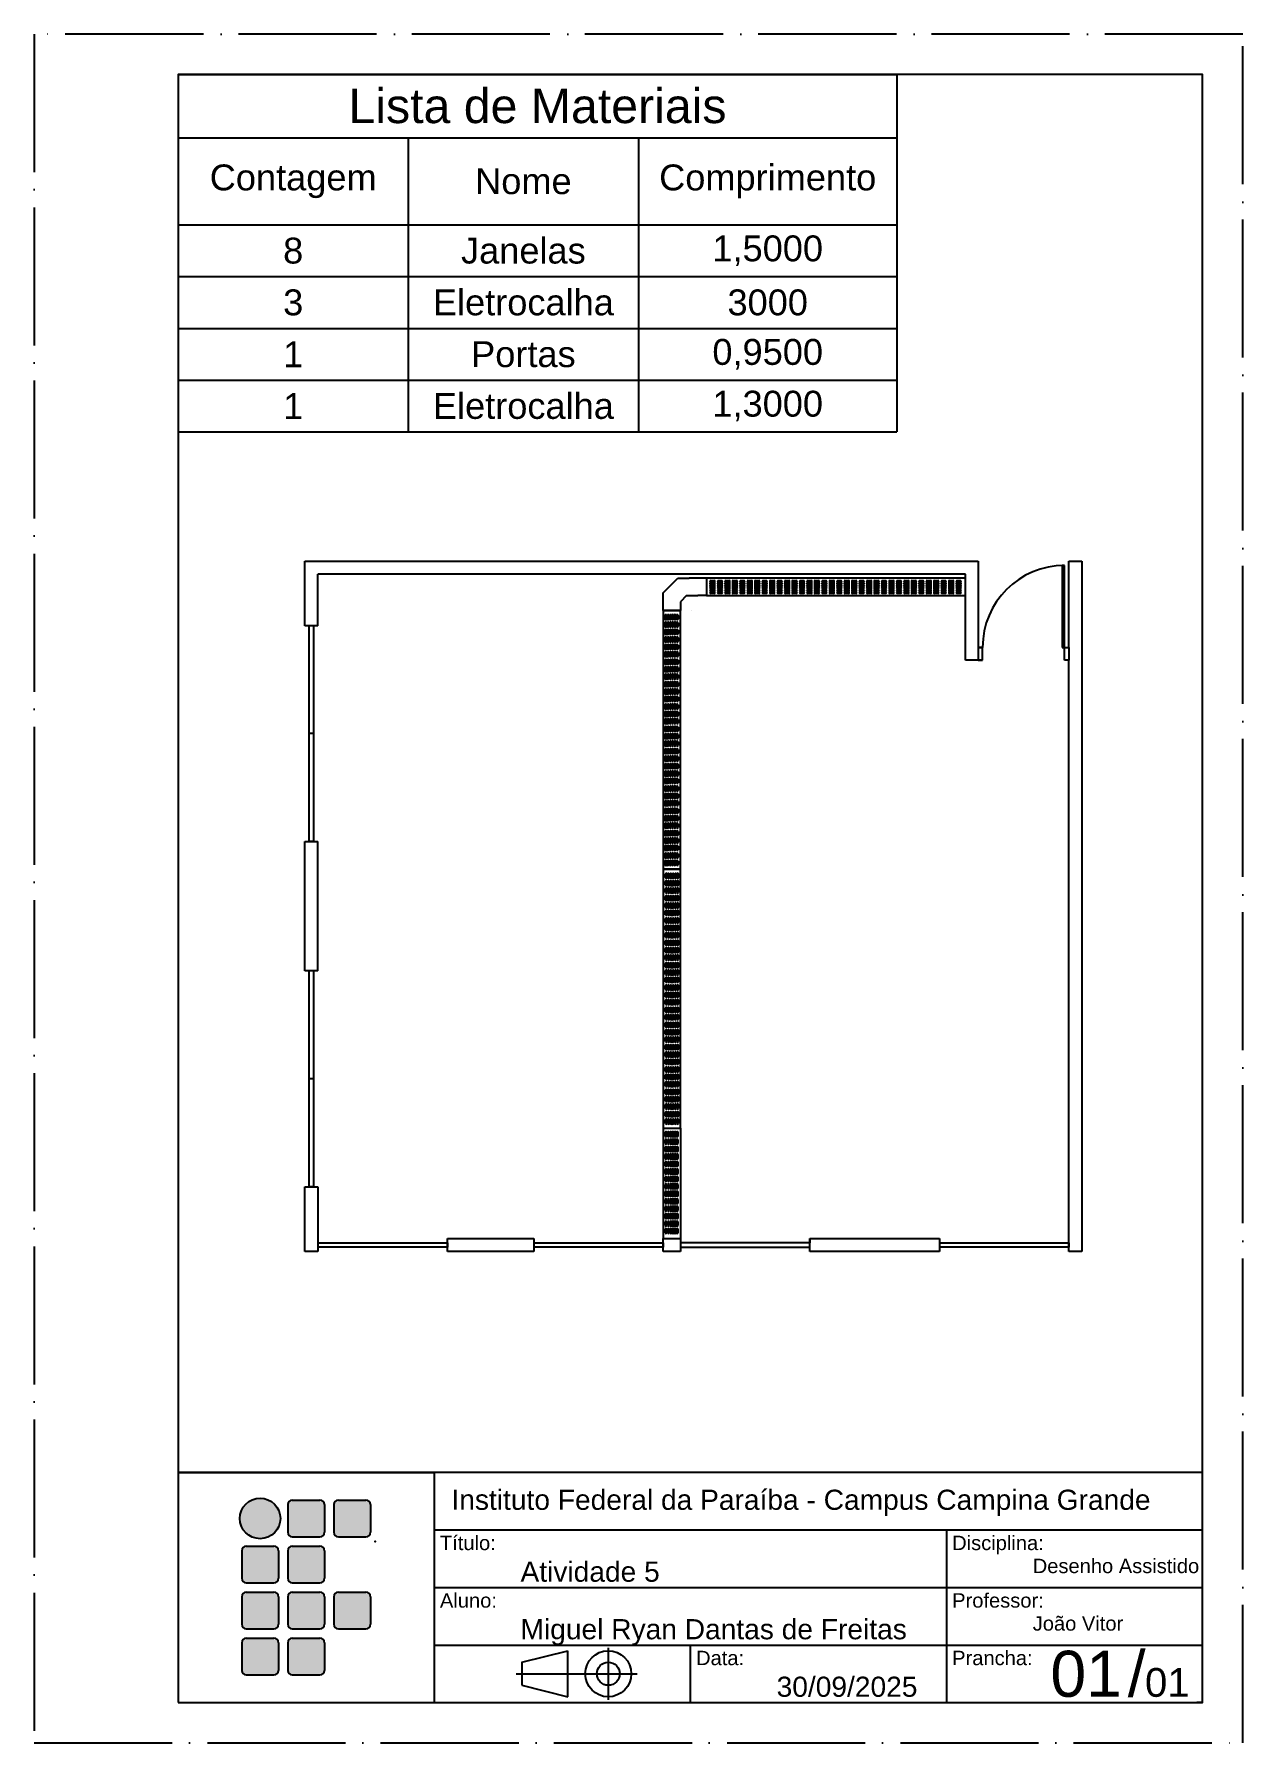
# Paper-space layout 'Layout1' of a CAD drawing. Header units: millimetres. Extents: x 0 to 210, y 0 to 297.
# The model-space entities are those that its viewports show. They can reach past a viewport. Long polylines and large blocks are cut down to what shows.
import ezdxf
from ezdxf.enums import TextEntityAlignment as Align

# ---------------------------------------------------------------- set-up
doc = ezdxf.new("R2010")
doc.units = ezdxf.units.MM
doc.linetypes.add('ACAD_ISO04W100', pattern=[30, 24, -3, 0, -3])
doc.layers.add('02_Legenda', color=7, linetype='Continuous')
doc.layers.add('Bordas', color=10, linetype='Continuous')
doc.layers.add('Limite_Folha', color=1, linetype='ACAD_ISO04W100', plot=False)
doc.styles.get("Standard").update_dxf_attribs({"font": 'arial.ttf'})

# ---------------------------------------------------------------- blocks, each defined once
blk = doc.blocks.new('Formato_A4')
at = {"layer": 'Bordas'}
blk.add_lwpolyline([(25, 7), (203, 7), (203, 290), (25, 290)], close=True, dxfattribs=at)
at = {"layer": 'Limite_Folha'}
blk.add_lwpolyline([(0, 0), (210, 0), (210, 297), (0, 297)], close=True, dxfattribs=at)
blk = doc.blocks.new('Legenda_IFPB')
at = {"layer": '02_Legenda', "true_color": 0x991b1e}
h = blk.add_hatch(color=244, dxfattribs=at)
h.dxf.hatch_style = 1
h.paths.add_polyline_path([(-167.27, 32, 1), (-160.23, 32, 1)])
at = {"layer": '02_Legenda', "true_color": 0x136734}
h = blk.add_hatch(color=116, dxfattribs=at)
h.dxf.hatch_style = 1
h.paths.add_polyline_path([(-152.55, 34.4, 0.414214), (-153.35, 35.2), (-158.15, 35.2, 0.414214), (-158.95, 34.4), (-158.95, 29.6, 0.414214), (-158.15, 28.8), (-153.35, 28.8, 0.414214), (-152.55, 29.6)])
h.paths.add_polyline_path([(-144.55, 34.4, 0.414214), (-145.35, 35.2), (-150.15, 35.2, 0.414214), (-150.95, 34.4), (-150.95, 29.6, 0.414214), (-150.15, 28.8), (-145.35, 28.8, 0.414214), (-144.55, 29.6)])
h.paths.add_polyline_path([(-152.55, 26.4, 0.414214), (-153.35, 27.2), (-158.15, 27.2, 0.414214), (-158.95, 26.4), (-158.95, 21.6, 0.414214), (-158.15, 20.8), (-153.35, 20.8, 0.414214), (-152.55, 21.6)])
h.paths.add_polyline_path([(-160.55, 26.4, 0.414214), (-161.35, 27.2), (-166.15, 27.2, 0.414214), (-166.95, 26.4), (-166.95, 21.6, 0.414214), (-166.15, 20.8), (-161.35, 20.8, 0.414214), (-160.55, 21.6)])
h.paths.add_polyline_path([(-160.55, 18.4, 0.414214), (-161.35, 19.2), (-166.15, 19.2, 0.414214), (-166.95, 18.4), (-166.95, 13.6, 0.414214), (-166.15, 12.8), (-161.35, 12.8, 0.414214), (-160.55, 13.6)])
h.paths.add_polyline_path([(-152.55, 18.4, 0.414214), (-153.35, 19.2), (-158.15, 19.2, 0.414214), (-158.95, 18.4), (-158.95, 13.6, 0.414214), (-158.15, 12.8), (-153.35, 12.8, 0.414214), (-152.55, 13.6)])
h.paths.add_polyline_path([(-144.55, 18.4, 0.414214), (-145.35, 19.2), (-150.15, 19.2, 0.414214), (-150.95, 18.4), (-150.95, 13.6, 0.414214), (-150.15, 12.8), (-145.35, 12.8, 0.414214), (-144.55, 13.6)])
h.paths.add_polyline_path([(-152.55, 10.4, 0.414214), (-153.35, 11.2), (-158.15, 11.2, 0.414214), (-158.95, 10.4), (-158.95, 5.6, 0.414214), (-158.15, 4.8), (-153.35, 4.8, 0.414214), (-152.55, 5.6)])
h.paths.add_polyline_path([(-160.55, 10.4, 0.414214), (-161.35, 11.2), (-166.15, 11.2, 0.414214), (-166.95, 10.4), (-166.95, 5.6, 0.414214), (-166.15, 4.8), (-161.35, 4.8, 0.414214), (-160.55, 5.6)])
at = {"layer": '02_Legenda'}
for p, q in [((0, 40), (-178, 40)), ((-178, 40), (-178, 0)), ((-178, 40), (-133.5, 40)), ((-133.5, 40), (-133.5, 0)), ((0, 0), (0, 40)), ((-158.95, 34.4), (-158.95, 29.6)), ((-158.15, 35.2), (-153.35, 35.2)), ((-152.55, 34.4), (-152.55, 29.6)), ((-150.95, 34.4), (-150.95, 29.6)), ((-150.15, 35.2), (-145.35, 35.2)), ((-144.55, 34.4), (-144.55, 29.6)), ((-133.5, 30), (0, 30)), ((-44.5, 30), (-44.5, 0)), ((-166.15, 27.2), (-161.35, 27.2)), ((-158.15, 28.8), (-153.35, 28.8)), ((-158.15, 27.2), (-153.35, 27.2)), ((-150.15, 28.8), (-145.35, 28.8)), ((-166.95, 26.4), (-166.95, 21.6)), ((-160.55, 26.4), (-160.55, 21.6)), ((-158.95, 26.4), (-158.95, 21.6)), ((-152.55, 26.4), (-152.55, 21.6)), ((-166.15, 20.8), (-161.35, 20.8)), ((-158.15, 20.8), (-153.35, 20.8)), ((-166.95, 18.4), (-166.95, 13.6)), ((-166.15, 19.2), (-161.35, 19.2)), ((-160.55, 18.4), (-160.55, 13.6)), ((-158.95, 18.4), (-158.95, 13.6)), ((-158.15, 19.2), (-153.35, 19.2)), ((-152.55, 18.4), (-152.55, 13.6)), ((-150.95, 18.4), (-150.95, 13.6)), ((-150.15, 19.2), (-145.35, 19.2)), ((-144.55, 18.4), (-144.55, 13.6)), ((-133.5, 20), (0, 20)), ((-166.15, 12.8), (-161.35, 12.8)), ((-158.15, 12.8), (-153.35, 12.8)), ((-150.15, 12.8), (-145.35, 12.8)), ((-166.95, 10.4), (-166.95, 5.6)), ((-166.15, 11.2), (-161.35, 11.2)), ((-160.55, 10.4), (-160.55, 5.6)), ((-158.95, 10.4), (-158.95, 5.6)), ((-158.15, 11.2), (-153.35, 11.2)), ((-152.55, 10.4), (-152.55, 5.6)), ((-133.5, 10), (0, 10)), ((-118.25, 7), (-110.25, 9)), ((-110.25, 1), (-110.25, 9)), ((-103.25, 9.5), (-103.25, 0.5)), ((-89, 10), (-89, 0)), ((-118.25, 7), (-118.25, 3)), ((-166.15, 4.8), (-161.35, 4.8)), ((-158.15, 4.8), (-153.35, 4.8)), ((-118.25, 3), (-110.25, 1)), ((-178, 0), (0, 0)), ((0, 0), (-1, 0))]:
    blk.add_line(p, q, dxfattribs=at)
at = {"layer": '02_Legenda', "linetype": 'ACAD_ISO04W100'}
blk.add_line((-119.25, 5), (-98.25, 5), dxfattribs=at)
at = {"layer": '02_Legenda'}
for centre, radius in [((-163.75, 32), 3.52), ((-103.25, 5), 4), ((-103.25, 5), 2)]:
    blk.add_circle(centre, radius, dxfattribs=at)
for centre, start, end in [((-158.15, 34.4), 90, 180), ((-153.35, 34.4), 0, 90), ((-150.15, 34.4), 90, 180), ((-145.35, 34.4), 0, 90), ((-166.15, 26.4), 90, 180), ((-161.35, 26.4), 0, 90), ((-158.15, 29.6), 180, 270), ((-158.15, 26.4), 90, 180), ((-153.35, 29.6), 270, 0), ((-153.35, 26.4), 0, 90), ((-150.15, 29.6), 180, 270), ((-145.35, 29.6), 270, 0), ((-166.15, 21.6), 180, 270), ((-161.35, 21.6), 270, 0), ((-158.15, 21.6), 180, 270), ((-153.35, 21.6), 270, 0), ((-166.15, 18.4), 90, 180), ((-161.35, 18.4), 0, 90), ((-158.15, 18.4), 90, 180), ((-153.35, 18.4), 0, 90), ((-150.15, 18.4), 90, 180), ((-145.35, 18.4), 0, 90), ((-166.15, 13.6), 180, 270), ((-161.35, 13.6), 270, 0), ((-158.15, 13.6), 180, 270), ((-153.35, 13.6), 270, 0), ((-150.15, 13.6), 180, 270), ((-145.35, 13.6), 270, 0), ((-166.15, 10.4), 90, 180), ((-161.35, 10.4), 0, 90), ((-158.15, 10.4), 90, 180), ((-153.35, 10.4), 0, 90), ((-166.15, 5.6), 180, 270), ((-161.35, 5.6), 270, 0), ((-158.15, 5.6), 180, 270), ((-153.35, 5.6), 270, 0)]:
    blk.add_arc(centre, 0.8, start, end, dxfattribs=at)
blk.add_point((-143.75, 28), dxfattribs=at)
blk.add_text('/', height=8, dxfattribs=at).set_placement((-13, 1))
at = {"layer": '02_Legenda', "attachment_point": 1}
for s, width, insert, char_height in [('Instituto Federal da Paraíba - Campus Campina Grande', 142.7313, (-130.5, 37), 3.5), ('Título:', 42.3317, (-132.5, 29), 2.5), ('Disciplina:', 42.3317, (-43.5, 29), 2.5), ('Desenho Assistido', 36.4824, (-29.5, 25), 2.5), ('Aluno:', 42.3317, (-132.5, 19), 2.5), ('Professor:', 42.3317, (-43.5, 19), 2.5), ('João Vitor', 36.4824, (-29.5, 15), 2.5), ('Data:', 42.3317, (-88, 9), 2.5), ('Prancha:', 42.3317, (-43.5, 9), 2.5)]:
    blk.add_mtext_dynamic_manual_height_columns(s, width=width, gutter_width=12.5, heights=[0], dxfattribs=dict(at, insert=insert, char_height=char_height))
at = {"layer": '02_Legenda'}
for tag, p, height in [('TITULO', (-118.5, 21), 3.5), ('NOME', (-118.5, 11), 3.5), ('TFOLHAS', (-10, 1), 5), ('DATA', (-74, 1), 3.5)]:
    blk.add_attdef(tag, p, '', height=height, dxfattribs=at)
blk.add_attdef('FOLHA', text='', height=8, dxfattribs=at).set_placement((-14, 1), align=Align.RIGHT)
blk = doc.blocks.new('*T36')
at = {"color": 0, "linetype": 'ByBlock', "lineweight": -2, "transparency": 16777216}
for p, q in [((0, 0), (124.9, 0)), ((0, 0), (0, -62.15)), ((124.9, 0), (124.9, -62.15)), ((0, -11), (124.9, -11)), ((40, -11), (40, -62.15)), ((80, -11), (80, -62.15)), ((0, -26.15), (124.9, -26.15)), ((0, -35.15), (124.9, -35.15)), ((0, -44.15), (124.9, -44.15)), ((0, -53.15), (124.9, -53.15)), ((0, -62.15), (124.9, -62.15))]:
    blk.add_line(p, q, dxfattribs=at)
at = {"color": 0, "transparency": 16777216, "attachment_point": 5}
for s, insert, char_height, width in [('Lista de Materiais', (62.45, -5.5), 6, 121.9005), ('Contagem', (20, -18.58), 4.5, 37), ('Nome', (60, -18.58), 4.5, 37), ('Comprimento', (102.45, -18.58), 4.5, 41.9005), ('8', (20, -30.65), 4.5, 37), ('Janelas', (60, -30.65), 4.5, 37), ('1,5000', (102.45, -30.65), 4.5, 41.9005), ('3', (20, -39.65), 4.5, 37), ('Eletrocalha', (60, -39.65), 4.5, 37), ('3000', (102.45, -39.65), 4.5, 41.9005), ('1', (20, -48.65), 4.5, 37), ('Portas', (60, -48.65), 4.5, 37), ('0,9500', (102.45, -48.65), 4.5, 41.9005), ('1', (20, -57.65), 4.5, 37), ('Eletrocalha', (60, -57.65), 4.5, 37), ('1,3000', (102.45, -57.65), 4.5, 41.9005)]:
    blk.add_mtext(s, dxfattribs=dict(at, insert=insert, char_height=char_height, width=width))
blk = doc.blocks.new('Eletrocalha')
blk.add_lwpolyline([(0, 0), (3, 0), (3, 0.2), (0, 0.2)], close=True)
blk = doc.blocks.new('Eletrocalha Vertical')
blk.add_lwpolyline([(0, 0), (-0.2, 0), (-0.2, -3), (0, -3)], close=True)
blk = doc.blocks.new('*U11')
for points in [[(-0.009, -0.02), (-0.009, 0.02)], [(0.009, 0.02), (0.009, -0.02)]]:
    blk.add_lwpolyline(points)
for centre, start, end in [((0, 0.02), 359.8457, 180.1543), ((0, -0.02), 180.2682, 359.7318)]:
    blk.add_arc(centre, 0.00881, start, end)
blk = doc.blocks.new('*U12')
at = {"color": 0, "linetype": 'ByBlock', "lineweight": -2, "transparency": 16777216}
for p in [(0, 2.849), (0, 2.763), (0.026, 2.849), (0.026, 2.763), (0.053, 2.849), (0.053, 2.763), (0.079, 2.849), (0.079, 2.763), (0.106, 2.849), (0.106, 2.763), (0.132, 2.849), (0.132, 2.763), (0, 2.677), (0, 2.59), (0.026, 2.677), (0.026, 2.59), (0.053, 2.677), (0.053, 2.59), (0.079, 2.677), (0.079, 2.59), (0.106, 2.677), (0.106, 2.59), (0.132, 2.677), (0.132, 2.59), (0, 2.504), (0, 2.418), (0.026, 2.504), (0.026, 2.418), (0.053, 2.504), (0.053, 2.418), (0.079, 2.504), (0.079, 2.418), (0.106, 2.504), (0.106, 2.418), (0.132, 2.504), (0.132, 2.418), (0, 2.331), (0, 2.245), (0, 2.159), (0.026, 2.331), (0.026, 2.245), (0.026, 2.159), (0.053, 2.331), (0.053, 2.245), (0.053, 2.159), (0.079, 2.331), (0.079, 2.245), (0.079, 2.159), (0.106, 2.331), (0.106, 2.245), (0.106, 2.159), (0.132, 2.331), (0.132, 2.245), (0.132, 2.159), (0, 2.072), (0, 1.986), (0.026, 2.072), (0.026, 1.986), (0.053, 2.072), (0.053, 1.986), (0.079, 2.072), (0.079, 1.986), (0.106, 2.072), (0.106, 1.986), (0.132, 2.072), (0.132, 1.986), (0, 1.9), (0, 1.813), (0.026, 1.9), (0.026, 1.813), (0.053, 1.9), (0.053, 1.813), (0.079, 1.9), (0.079, 1.813), (0.106, 1.9), (0.106, 1.813), (0.132, 1.9), (0.132, 1.813), (0, 1.727), (0, 1.641), (0.026, 1.727), (0.026, 1.641), (0.053, 1.727), (0.053, 1.641), (0.079, 1.727), (0.079, 1.641), (0.106, 1.727), (0.106, 1.641), (0.132, 1.727), (0.132, 1.641), (0, 1.554), (0, 1.468), (0, 1.382), (0.026, 1.554), (0.026, 1.468), (0.026, 1.382), (0.053, 1.554), (0.053, 1.468), (0.053, 1.382), (0.079, 1.554), (0.079, 1.468), (0.079, 1.382), (0.106, 1.554), (0.106, 1.468), (0.106, 1.382), (0.132, 1.554), (0.132, 1.468), (0.132, 1.382), (0, 1.295), (0, 1.209), (0.026, 1.295), (0.026, 1.209), (0.053, 1.295), (0.053, 1.209), (0.079, 1.295), (0.079, 1.209), (0.106, 1.295), (0.106, 1.209), (0.132, 1.295), (0.132, 1.209), (0, 1.122), (0, 1.036), (0.026, 1.122), (0.026, 1.036), (0.053, 1.122), (0.053, 1.036), (0.079, 1.122), (0.079, 1.036), (0.106, 1.122), (0.106, 1.036), (0.132, 1.122), (0.132, 1.036), (0, 0.95), (0, 0.863), (0, 0.777), (0.026, 0.95), (0.026, 0.863), (0.026, 0.777), (0.053, 0.95), (0.053, 0.863), (0.053, 0.777), (0.079, 0.95), (0.079, 0.863), (0.079, 0.777), (0.106, 0.95), (0.106, 0.863), (0.106, 0.777), (0.132, 0.95), (0.132, 0.863), (0.132, 0.777), (0, 0.691), (0, 0.604), (0.026, 0.691), (0.026, 0.604), (0.053, 0.691), (0.053, 0.604), (0.079, 0.691), (0.079, 0.604), (0.106, 0.691), (0.106, 0.604), (0.132, 0.691), (0.132, 0.604), (0, 0.518), (0, 0.432), (0.026, 0.518), (0.026, 0.432), (0.053, 0.518), (0.053, 0.432), (0.079, 0.518), (0.079, 0.432), (0.106, 0.518), (0.106, 0.432), (0.132, 0.518), (0.132, 0.432), (0, 0.345), (0, 0.259), (0, 0.173), (0.026, 0.345), (0.026, 0.259), (0.026, 0.173), (0.053, 0.345), (0.053, 0.259), (0.053, 0.173), (0.079, 0.345), (0.079, 0.259), (0.079, 0.173), (0.106, 0.345), (0.106, 0.259), (0.106, 0.173), (0.132, 0.345), (0.132, 0.259), (0.132, 0.173), (0, 0.086), (0, 0), (0.026, 0.086), (0.026, 0), (0.053, 0.086), (0.053, 0), (0.079, 0.086), (0.079, 0), (0.106, 0.086), (0.106, 0), (0.132, 0.086), (0.132, 0)]:
    blk.add_blockref('*U11', p, dxfattribs=at)
blk = doc.blocks.new('*U17')
for points in [[(-0.009, -0.02), (-0.009, 0.02)], [(0.009, 0.02), (0.009, -0.02)]]:
    blk.add_lwpolyline(points)
for centre, start, end in [((0, 0.02), 359.8457, 180.1543), ((0, -0.02), 180.2682, 359.7318)]:
    blk.add_arc(centre, 0.00881, start, end)
blk = doc.blocks.new('*U19')
at = {"color": 0, "linetype": 'ByBlock', "lineweight": -2, "transparency": 16777216}
for p in [(0, 2.849), (0, 2.763), (0.026, 2.849), (0.026, 2.763), (0.053, 2.849), (0.053, 2.763), (0.079, 2.849), (0.079, 2.763), (0.106, 2.849), (0.106, 2.763), (0.132, 2.849), (0.132, 2.763), (0, 2.677), (0, 2.59), (0.026, 2.677), (0.026, 2.59), (0.053, 2.677), (0.053, 2.59), (0.079, 2.677), (0.079, 2.59), (0.106, 2.677), (0.106, 2.59), (0.132, 2.677), (0.132, 2.59), (0, 2.504), (0, 2.418), (0.026, 2.504), (0.026, 2.418), (0.053, 2.504), (0.053, 2.418), (0.079, 2.504), (0.079, 2.418), (0.106, 2.504), (0.106, 2.418), (0.132, 2.504), (0.132, 2.418), (0, 2.331), (0, 2.245), (0, 2.159), (0.026, 2.331), (0.026, 2.245), (0.026, 2.159), (0.053, 2.331), (0.053, 2.245), (0.053, 2.159), (0.079, 2.331), (0.079, 2.245), (0.079, 2.159), (0.106, 2.331), (0.106, 2.245), (0.106, 2.159), (0.132, 2.331), (0.132, 2.245), (0.132, 2.159), (0, 2.072), (0, 1.986), (0.026, 2.072), (0.026, 1.986), (0.053, 2.072), (0.053, 1.986), (0.079, 2.072), (0.079, 1.986), (0.106, 2.072), (0.106, 1.986), (0.132, 2.072), (0.132, 1.986), (0, 1.9), (0, 1.813), (0.026, 1.9), (0.026, 1.813), (0.053, 1.9), (0.053, 1.813), (0.079, 1.9), (0.079, 1.813), (0.106, 1.9), (0.106, 1.813), (0.132, 1.9), (0.132, 1.813), (0, 1.727), (0, 1.641), (0.026, 1.727), (0.026, 1.641), (0.053, 1.727), (0.053, 1.641), (0.079, 1.727), (0.079, 1.641), (0.106, 1.727), (0.106, 1.641), (0.132, 1.727), (0.132, 1.641), (0, 1.554), (0, 1.468), (0, 1.382), (0.026, 1.554), (0.026, 1.468), (0.026, 1.382), (0.053, 1.554), (0.053, 1.468), (0.053, 1.382), (0.079, 1.554), (0.079, 1.468), (0.079, 1.382), (0.106, 1.554), (0.106, 1.468), (0.106, 1.382), (0.132, 1.554), (0.132, 1.468), (0.132, 1.382), (0, 1.295), (0, 1.209), (0.026, 1.295), (0.026, 1.209), (0.053, 1.295), (0.053, 1.209), (0.079, 1.295), (0.079, 1.209), (0.106, 1.295), (0.106, 1.209), (0.132, 1.295), (0.132, 1.209), (0, 1.122), (0, 1.036), (0.026, 1.122), (0.026, 1.036), (0.053, 1.122), (0.053, 1.036), (0.079, 1.122), (0.079, 1.036), (0.106, 1.122), (0.106, 1.036), (0.132, 1.122), (0.132, 1.036), (0, 0.95), (0, 0.863), (0, 0.777), (0.026, 0.95), (0.026, 0.863), (0.026, 0.777), (0.053, 0.95), (0.053, 0.863), (0.053, 0.777), (0.079, 0.95), (0.079, 0.863), (0.079, 0.777), (0.106, 0.95), (0.106, 0.863), (0.106, 0.777), (0.132, 0.95), (0.132, 0.863), (0.132, 0.777), (0, 0.691), (0, 0.604), (0.026, 0.691), (0.026, 0.604), (0.053, 0.691), (0.053, 0.604), (0.079, 0.691), (0.079, 0.604), (0.106, 0.691), (0.106, 0.604), (0.132, 0.691), (0.132, 0.604), (0, 0.518), (0, 0.432), (0.026, 0.518), (0.026, 0.432), (0.053, 0.518), (0.053, 0.432), (0.079, 0.518), (0.079, 0.432), (0.106, 0.518), (0.106, 0.432), (0.132, 0.518), (0.132, 0.432), (0, 0.345), (0, 0.259), (0, 0.173), (0.026, 0.345), (0.026, 0.259), (0.026, 0.173), (0.053, 0.345), (0.053, 0.259), (0.053, 0.173), (0.079, 0.345), (0.079, 0.259), (0.079, 0.173), (0.106, 0.345), (0.106, 0.259), (0.106, 0.173), (0.132, 0.345), (0.132, 0.259), (0.132, 0.173), (0, 0.086), (0, 0), (0.026, 0.086), (0.026, 0), (0.053, 0.086), (0.053, 0), (0.079, 0.086), (0.079, 0), (0.106, 0.086), (0.106, 0), (0.132, 0.086), (0.132, 0)]:
    blk.add_blockref('*U17', p, dxfattribs=at)
blk = doc.blocks.new('*U22')
for points in [[(-0.02, 0.0088), (0.02, 0.0088)], [(0.02, -0.0088), (-0.02, -0.0088)]]:
    blk.add_lwpolyline(points)
for centre, start, end in [((-0.02, 0), 90, 270), ((0.02, 0), 270, 90)]:
    blk.add_arc(centre, 0.0088, start, end)
blk = doc.blocks.new('*U23')
at = {"color": 0, "linetype": 'ByBlock', "lineweight": -2, "transparency": 16777216}
for p in [(0, 0.132), (0, 0.1056), (0, 0.0792), (0, 0.0528), (0, 0.0264), (0, 0), (0.0864, 0.132), (0.0864, 0.1056), (0.0864, 0.0792), (0.0864, 0.0528), (0.0864, 0.0264), (0.0864, 0), (0.1728, 0.132), (0.1728, 0.1056), (0.1728, 0.0792), (0.1728, 0.0528), (0.1728, 0.0264), (0.1728, 0), (0.2592, 0.132), (0.2592, 0.1056), (0.2592, 0.0792), (0.2592, 0.0528), (0.2592, 0.0264), (0.2592, 0), (0.3456, 0.132), (0.3456, 0.1056), (0.3456, 0.0792), (0.3456, 0.0528), (0.3456, 0.0264), (0.3456, 0), (0.432, 0.132), (0.432, 0.1056), (0.432, 0.0792), (0.432, 0.0528), (0.432, 0.0264), (0.432, 0), (0.5184, 0.132), (0.5184, 0.1056), (0.5184, 0.0792), (0.5184, 0.0528), (0.5184, 0.0264), (0.5184, 0), (0.6048, 0.132), (0.6048, 0.1056), (0.6048, 0.0792), (0.6048, 0.0528), (0.6048, 0.0264), (0.6048, 0), (0.6912, 0.132), (0.6912, 0.1056), (0.6912, 0.0792), (0.6912, 0.0528), (0.6912, 0.0264), (0.6912, 0), (0.7776, 0.132), (0.7776, 0.1056), (0.7776, 0.0792), (0.7776, 0.0528), (0.7776, 0.0264), (0.7776, 0), (0.864, 0.132), (0.864, 0.1056), (0.864, 0.0792), (0.864, 0.0528), (0.864, 0.0264), (0.864, 0), (0.9504, 0.132), (0.9504, 0.1056), (0.9504, 0.0792), (0.9504, 0.0528), (0.9504, 0.0264), (0.9504, 0), (1.0368, 0.132), (1.0368, 0.1056), (1.0368, 0.0792), (1.0368, 0.0528), (1.0368, 0.0264), (1.0368, 0), (1.1232, 0.132), (1.1232, 0.1056), (1.1232, 0.0792), (1.1232, 0.0528), (1.1232, 0.0264), (1.1232, 0), (1.2096, 0.132), (1.2096, 0.1056), (1.2096, 0.0792), (1.2096, 0.0528), (1.2096, 0.0264), (1.2096, 0), (1.296, 0.132), (1.296, 0.1056), (1.296, 0.0792), (1.296, 0.0528), (1.296, 0.0264), (1.296, 0), (1.3824, 0.132), (1.3824, 0.1056), (1.3824, 0.0792), (1.3824, 0.0528), (1.3824, 0.0264), (1.3824, 0), (1.4688, 0.132), (1.4688, 0.1056), (1.4688, 0.0792), (1.4688, 0.0528), (1.4688, 0.0264), (1.4688, 0), (1.5552, 0.132), (1.5552, 0.1056), (1.5552, 0.0792), (1.5552, 0.0528), (1.5552, 0.0264), (1.5552, 0), (1.6416, 0.132), (1.6416, 0.1056), (1.6416, 0.0792), (1.6416, 0.0528), (1.6416, 0.0264), (1.6416, 0), (1.728, 0.132), (1.728, 0.1056), (1.728, 0.0792), (1.728, 0.0528), (1.728, 0.0264), (1.728, 0), (1.8144, 0.132), (1.8144, 0.1056), (1.8144, 0.0792), (1.8144, 0.0528), (1.8144, 0.0264), (1.8144, 0), (1.9008, 0.132), (1.9008, 0.1056), (1.9008, 0.0792), (1.9008, 0.0528), (1.9008, 0.0264), (1.9008, 0), (1.9872, 0.132), (1.9872, 0.1056), (1.9872, 0.0792), (1.9872, 0.0528), (1.9872, 0.0264), (1.9872, 0), (2.0736, 0.132), (2.0736, 0.1056), (2.0736, 0.0792), (2.0736, 0.0528), (2.0736, 0.0264), (2.0736, 0), (2.16, 0.132), (2.16, 0.1056), (2.16, 0.0792), (2.16, 0.0528), (2.16, 0.0264), (2.16, 0), (2.2464, 0.132), (2.2464, 0.1056), (2.2464, 0.0792), (2.2464, 0.0528), (2.2464, 0.0264), (2.2464, 0), (2.3328, 0.132), (2.3328, 0.1056), (2.3328, 0.0792), (2.3328, 0.0528), (2.3328, 0.0264), (2.3328, 0), (2.4192, 0.132), (2.4192, 0.1056), (2.4192, 0.0792), (2.4192, 0.0528), (2.4192, 0.0264), (2.4192, 0), (2.5056, 0.132), (2.5056, 0.1056), (2.5056, 0.0792), (2.5056, 0.0528), (2.5056, 0.0264), (2.5056, 0), (2.592, 0.132), (2.592, 0.1056), (2.592, 0.0792), (2.592, 0.0528), (2.592, 0.0264), (2.592, 0), (2.6784, 0.132), (2.6784, 0.1056), (2.6784, 0.0792), (2.6784, 0.0528), (2.6784, 0.0264), (2.6784, 0), (2.7648, 0.132), (2.7648, 0.1056), (2.7648, 0.0792), (2.7648, 0.0528), (2.7648, 0.0264), (2.7648, 0), (2.8512, 0.132), (2.8512, 0.1056), (2.8512, 0.0792), (2.8512, 0.0528), (2.8512, 0.0264), (2.8512, 0)]:
    blk.add_blockref('*U22', p, dxfattribs=at)
blk = doc.blocks.new('*U24')
for points in [[(-0.009, 0.02), (-0.009, -0.02)], [(0.009, -0.02), (0.009, 0.02)]]:
    blk.add_lwpolyline(points)
for centre, start, end in [((0, 0.02), 0.1942, 179.8058), ((0, -0.02), 180.2045, 359.7955)]:
    blk.add_arc(centre, 0.0088, start, end)
blk = doc.blocks.new('*U25')
at = {"color": 0, "linetype": 'ByBlock', "lineweight": -2, "transparency": 16777216}
for p in [(0, 1.122), (0, 1.036), (0.026, 1.122), (0.026, 1.036), (0.053, 1.122), (0.053, 1.036), (0.079, 1.122), (0.079, 1.036), (0.106, 1.122), (0.106, 1.036), (0.132, 1.122), (0.132, 1.036), (0, 0.949), (0, 0.863), (0, 0.777), (0.026, 0.949), (0.026, 0.863), (0.026, 0.777), (0.053, 0.949), (0.053, 0.863), (0.053, 0.777), (0.079, 0.949), (0.079, 0.863), (0.079, 0.777), (0.106, 0.949), (0.106, 0.863), (0.106, 0.777), (0.132, 0.949), (0.132, 0.863), (0.132, 0.777), (0, 0.69), (0, 0.604), (0.026, 0.69), (0.026, 0.604), (0.053, 0.69), (0.053, 0.604), (0.079, 0.69), (0.079, 0.604), (0.106, 0.69), (0.106, 0.604), (0.132, 0.69), (0.132, 0.604), (0, 0.518), (0, 0.432), (0.026, 0.518), (0.026, 0.432), (0.053, 0.518), (0.053, 0.432), (0.079, 0.518), (0.079, 0.432), (0.106, 0.518), (0.106, 0.432), (0.132, 0.518), (0.132, 0.432), (0, 0.345), (0, 0.259), (0, 0.173), (0.026, 0.345), (0.026, 0.259), (0.026, 0.173), (0.053, 0.345), (0.053, 0.259), (0.053, 0.173), (0.079, 0.345), (0.079, 0.259), (0.079, 0.173), (0.106, 0.345), (0.106, 0.259), (0.106, 0.173), (0.132, 0.345), (0.132, 0.259), (0.132, 0.173), (0, 0.086), (0, 0), (0.026, 0.086), (0.026, 0), (0.053, 0.086), (0.053, 0), (0.079, 0.086), (0.079, 0), (0.106, 0.086), (0.106, 0), (0.132, 0.086), (0.132, 0)]:
    blk.add_blockref('*U24', p, dxfattribs=at)

msp = doc.modelspace()

# ---------------------------------------------------------------- linework, layer by layer
for p, q in [((0, 8), (7.8, 8)), ((0, 7.25), (0, 8)), ((7.8, 8), (7.8, 7)), ((8.8, 7.95), (8.77, 7.95)), ((8.77, 7.95), (8.77, 7)), ((8.8, 7), (8.8, 7.95)), ((8.85, 7), (8.85, 8)), ((8.85, 8), (9, 8)), ((9, 8), (9, 7)), ((7.65, 7.85), (0.15, 7.85)), ((0.15, 7.25), (0.15, 7.85)), ((4.149, 7.632), (4.319, 7.801)), ((4.319, 7.801), (4.45, 7.8)), ((4.65, 7.8), (4.45, 7.8)), ((7.65, 6.85), (7.65, 7.85)), ((4.149, 7.429), (4.149, 7.632)), ((4.419, 7.6), (4.349, 7.529)), ((4.349, 7.529), (4.349, 7.429)), ((4.419, 7.6), (4.55, 7.6)), ((4.65, 7.6), (4.55, 7.6)), ((4.149, 7.429), (4.349, 7.429)), ((4.48, 7.428), (4.48, 7.429)), ((0.15, 7.25), (0, 7.25)), ((0.05, 4.75), (0.05, 7.25)), ((0.15, 7.25), (0.1, 7.25)), ((0.1, 7.25), (0.1, 4.75)), ((0.1, 7.25), (0.1, 6)), ((7.8, 7), (7.85, 7)), ((7.8, 7), (7.8, 6.85)), ((7.85, 7), (7.8, 7)), ((7.85, 6.85), (7.85, 7)), ((8.77, 7), (8.8, 7)), ((8.8, 6.85), (8.8, 7)), ((8.8, 7), (8.85, 7)), ((8.85, 7), (8.85, 6.85)), ((9, 7), (9, 0)), ((7.85, 6.85), (7.65, 6.85)), ((7.8, 6.85), (7.85, 6.85)), ((8.85, 6.85), (8.8, 6.85)), ((8.85, 6.85), (8.8, 6.85)), ((8.85, 0.15), (8.85, 6.85)), ((0.1, 6), (0.05, 6)), ((0, 3.25), (0, 4.75)), ((0, 4.75), (0.15, 4.75)), ((0.1, 4.75), (0.05, 4.75)), ((0.15, 3.25), (0.15, 4.75)), ((0.15, 3.25), (0, 3.25)), ((0.05, 0.75), (0.05, 3.25)), ((0.15, 3.25), (0.1, 3.25)), ((0.1, 3.25), (0.1, 0.75)), ((0.1, 3.25), (0.1, 2)), ((0.1, 2), (0.05, 2)), ((4.15, 1.428), (4.15, 0.151)), ((4.151, 1.428), (4.351, 1.428)), ((4.35, 1.428), (4.35, 0.151)), ((0, 0), (0, 0.75)), ((0, 0), (0, 0.75)), ((0, 0.75), (0.15, 0.75)), ((0.1, 0.75), (0.05, 0.75)), ((0.15, 0.75), (0.15, 0.15)), ((0, 0), (0, 0.15)), ((0, 0), (0, 0)), ((0.15, 0), (0, 0)), ((0.15, 0.15), (0.15, 0)), ((0.15, 0.15), (0.15, 0.1)), ((0.15, 0.1), (1.65, 0.1)), ((1.65, 0.05), (0.15, 0.05)), ((1.65, 0.15), (2.65, 0.15)), ((1.65, 0), (1.65, 0.15)), ((1.65, 0.1), (1.65, 0.05)), ((2.65, 0), (1.65, 0)), ((2.65, 0.15), (2.65, 0)), ((2.65, 0.15), (2.65, 0.1)), ((2.65, 0.1), (4.15, 0.1)), ((4.15, 0.05), (2.65, 0.05)), ((2.65, 0), (2.65, 0)), ((4.15, 0), (4.15, 0.15)), ((4.15, 0.15), (4.35, 0.15)), ((4.15, 0.1), (4.15, 0.05)), ((4.35, 0), (4.15, 0)), ((4.35, 0), (4.15, 0)), ((4.35, 0.15), (4.35, 0)), ((5.85, 0.1), (4.35, 0.1)), ((4.35, 0.1), (4.35, 0.05)), ((4.35, 0.05), (5.85, 0.05)), ((5.85, 0), (5.85, 0.15)), ((5.85, 0.15), (5.85, 0.1)), ((5.85, 0.15), (7.35, 0.15)), ((7.35, 0), (5.85, 0)), ((7.35, 0), (5.85, 0)), ((7.35, 0.15), (7.35, 0.1)), ((7.35, 0.1), (8.85, 0.1)), ((8.85, 0.05), (7.35, 0.05)), ((8.85, 0.1), (8.85, 0.05)), ((9, 0), (8.85, 0))]:
    msp.add_line(p, q)
for points in [[(7.35, 0.15), (7.35, 0)], [(8.85, 0), (8.85, 0.15)]]:
    msp.add_lwpolyline(points)
msp.add_arc((8.8, 7), 0.95, 90, 180)

# ---------------------------------------------------------------- block references
for name, p in [('Eletrocalha', (4.65, 7.6)), ('*U23', (4.721, 7.634)), ('Eletrocalha Vertical', (4.349, 7.429)), ('*U19', (4.181, 4.502)), ('Eletrocalha Vertical', (4.351, 4.428)), ('*U12', (4.186, 1.504)), ('*U25', (4.183, 0.236))]:
    msp.add_blockref(name, p)

psp = doc.layouts.get("Layout1")

# ---------------------------------------------------------------- block references
for name, p in [('Formato_A4', (0, 0)), ('*T36', (25, 290))]:
    psp.add_blockref(name, p)
psp.add_blockref('Legenda_IFPB', (203, 7)).add_auto_attribs({'NOME': 'Miguel Ryan Dantas de Freitas', 'TITULO': 'Atividade 5', 'DATA': '30/09/2025', 'FOLHA': '01', 'TFOLHAS': '01'})

# ---------------------------------------------------------------- viewports
at = {"layer": '0', "view_target_point": (0, 8)}
psp.add_viewport(center=(114, 168.5), size=(178, 243), view_center_point=(4.464, -2.461), view_height=16.2, dxfattribs=at)

doc.saveas('drawing.dxf')
